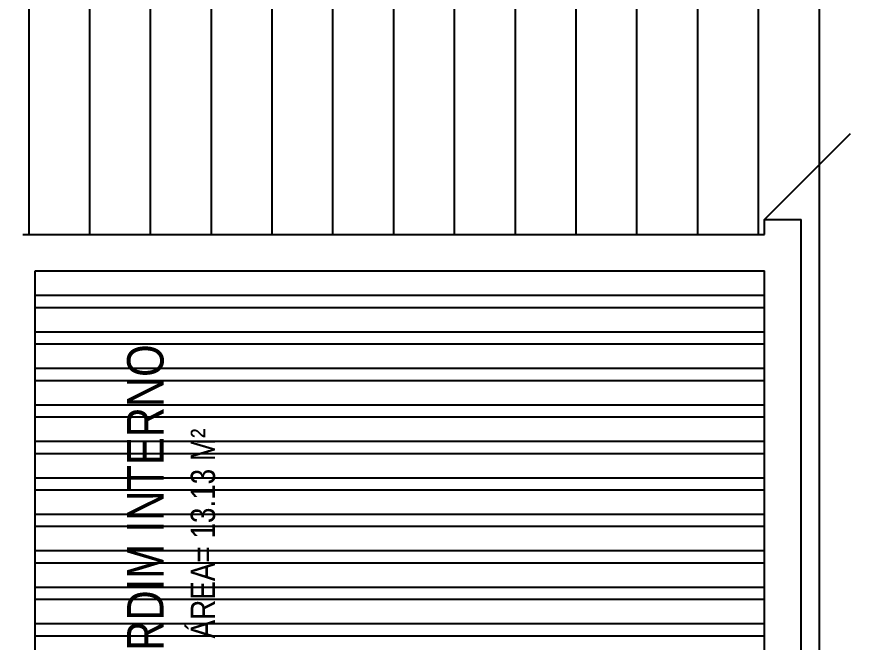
# Model space of a CAD drawing. Extents: x -109 to 1815, y -14679 to 345.
# Drawn here: x -63.467 to -59.999, y -42.311 to -39.74 of the extents above; entities that cross this region are included whole.
import ezdxf

# ---------------------------------------------------------------- set-up
doc = ezdxf.new("R2010")
doc.units = 0
doc.header["$MEASUREMENT"] = 0
doc.linetypes.add('HIDDEN', pattern=[0.375, 0.25, -0.125])
for name, color, linetype in [('AREA', 1, 'CONTINUOUS'), ('cob', 3, 'CONTINUOUS'), ('CP-CAR', 7, 'CONTINUOUS'), ('HATCCOBER', 1, 'CONTINUOUS'), ('PAREDE', 6, 'CONTINUOUS'), ('PROJCASA', 3, 'HIDDEN'), ('TEXTO', 1, 'CONTINUOUS')]:
    doc.layers.add(name, color=color, linetype=linetype)
doc.styles.add('TECN', font='techl___.ttf')
pattern_1 = [(90, (-63.16715, -22.68858), (-0.25, 2e-17), [])]

msp = doc.modelspace()

# ---------------------------------------------------------------- hatches: boundary and pattern name
at = {"layer": 'HATCCOBER'}
h = msp.add_hatch(dxfattribs=at)
h.set_pattern_fill('U', color=256, scale=0.25, angle=90, style=0, pattern_type=0)
h.set_pattern_definition(pattern_1)
h.paths.add_polyline_path([(-72.692, -37.135), (-72.692, -37.1939), (-68.692, -40.9406), (-68.692, -40.635), (-63.392, -40.635), (-60.392, -40.635), (-60.392, -40.5729), (-59.6662, -39.8471), (-54.6798, -39.8471), (-54.1846, -40.3424), (-50.9054, -37.135)])
h = msp.add_hatch(dxfattribs=at)
h.set_pattern_fill('U', color=256, scale=0.25, angle=90, style=0, pattern_type=0)
h.set_pattern_definition(pattern_1)
h.paths.add_polyline_path([(-60.242, -43.545), (-60.242, -45.085), (-59.0335, -45.085), (-54.1846, -40.3424), (-54.6798, -39.8471), (-59.6662, -39.8471), (-60.392, -40.5729), (-60.242, -40.5729)])
h.paths.add_polyline_path([(-59.3528, -42.3629), (-58.8354, -41.4665), (-58.3179, -42.3629)], flags=16)

# ---------------------------------------------------------------- linework, layer by layer
at = {"layer": 'cob'}
for p, q in [((-63.392, -40.885), (-60.392, -40.885)), ((-63.392, -40.935), (-60.392, -40.935)), ((-63.392, -41.035), (-60.392, -41.035)), ((-63.392, -41.085), (-60.392, -41.085)), ((-63.392, -41.185), (-60.392, -41.185)), ((-63.392, -41.235), (-60.392, -41.235)), ((-63.392, -41.235), (-60.392, -41.235)), ((-63.392, -41.335), (-60.392, -41.335)), ((-63.392, -41.385), (-60.392, -41.385)), ((-63.392, -41.485), (-60.392, -41.485)), ((-63.392, -41.535), (-60.392, -41.535)), ((-63.392, -41.635), (-60.392, -41.635)), ((-63.392, -41.685), (-60.392, -41.685)), ((-63.392, -41.785), (-60.392, -41.785)), ((-63.392, -41.835), (-60.392, -41.835)), ((-63.392, -41.935), (-60.392, -41.935)), ((-63.392, -41.985), (-60.392, -41.985)), ((-63.392, -42.085), (-60.392, -42.085)), ((-63.392, -42.135), (-60.392, -42.135)), ((-63.392, -42.135), (-60.392, -42.135)), ((-63.392, -42.235), (-60.392, -42.235)), ((-63.392, -42.285), (-60.392, -42.285))]:
    msp.add_line(p, q, dxfattribs=at)
at = {"layer": 'CP-CAR'}
msp.add_line((-63.392, -40.635), (-60.392, -40.635), dxfattribs=at)
at = {"layer": 'PAREDE'}
for p, q in [((-60.392, -40.635), (-60.392, -40.5729)), ((-60.392, -40.5729), (-60.242, -40.5729)), ((-60.242, -43.545), (-60.242, -40.5729)), ((-63.392, -40.635), (-60.392, -40.635)), ((-63.392, -40.635), (-60.392, -40.635)), ((-63.392, -40.785), (-60.392, -40.785)), ((-63.392, -40.785), (-60.392, -40.785)), ((-63.392, -40.8867), (-63.392, -40.785)), ((-60.392, -40.8867), (-60.392, -40.785)), ((-63.392, -44.935), (-63.392, -40.8867)), ((-60.392, -44.935), (-60.392, -40.8867)), ((-63.392, -42.3109), (-63.392, -41.6867))]:
    msp.add_line(p, q, dxfattribs=at)
at = {"layer": 'PROJCASA', "ltscale": 2}
for p, q in [((-60.392, -40.5729), (-59.6662, -39.8471)), ((-68.692, -40.635), (-63.392, -40.635))]:
    msp.add_line(p, q, dxfattribs=at)

# ---------------------------------------------------------------- texts
at = {"layer": 'AREA', "style": 'TECN'}
msp.add_text('ÁREA= 13.13 M²', height=0.1, rotation=90, dxfattribs=at).set_placement((-62.652, -42.2959))
at = {"layer": 'TEXTO', "style": 'TECN'}
msp.add_text('JARDIM INTERNO', height=0.15, rotation=90, dxfattribs=at).set_placement((-62.8638, -42.5471))

doc.saveas('drawing.dxf')
